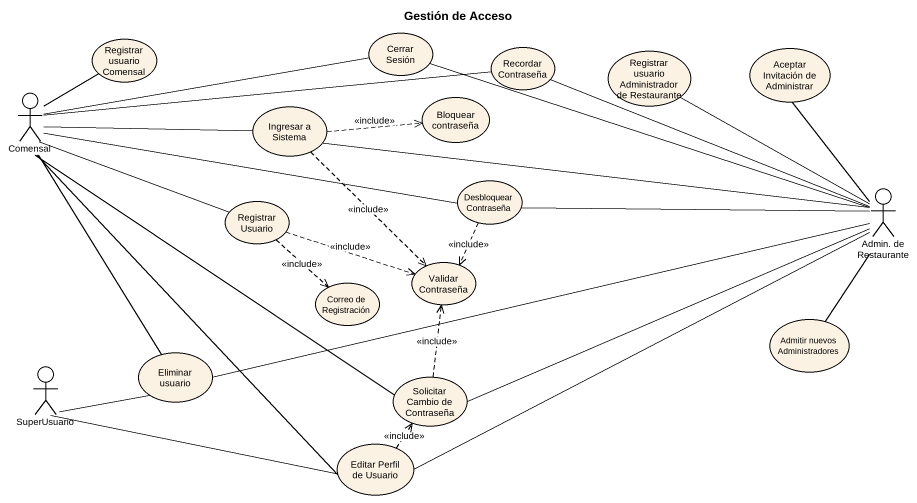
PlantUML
@startuml
title Gestión de Acceso
usecase "Registrar usuario Comensal" as Registrar_usuario_Comensal
usecase "Cerrar Sesión" as Cerrar_Sesión
usecase "Recordar Contraseña" as Recordar_Contraseña
usecase "Registrar usuario Administrador de Restaurante" as Registrar_usuario
usecase "Aceptar Invitación de Administrar" as Aceptar_Invitación_de
actor Comensal
usecase "Ingresar a Sistema" as Ingresar_a_Sistema
usecase "Bloquear contraseña" as Bloquear_contraseña
usecase "Registrar Usuario" as Registrar_Usuario
usecase "Desbloquear Contraseña" as Desbloquear_Contraseña
actor "Admin. de Restaurante" as Admin_de_Restaurante
usecase "Correo de Registración" as Correo_de_Registración
usecase "Validar Contraseña" as Validar_Contraseña
usecase "Admitir nuevos Administradores" as Admitir_nuevos
usecase "Eliminar usuario" as Eliminar_usuario
actor SuperUsuario
usecase "Solicitar Cambio de Contraseña" as Solicitar_Cambio_de
usecase "Editar Perfil de Usuario" as Editar_Perfil_de_Usuario
Comensal -up- Registrar_usuario_Comensal
Comensal -right- Cerrar_Sesión
Comensal -right- Recordar_Contraseña
Comensal -right- Ingresar_a_Sistema
Comensal -right- Registrar_Usuario
Comensal -right- Desbloquear_Contraseña
Comensal -- Eliminar_usuario
Comensal -- Solicitar_Cambio_de
Comensal -- Editar_Perfil_de_Usuario
Ingresar_a_Sistema .right.> Bloquear_contraseña : <<include>>
Ingresar_a_Sistema ..> Validar_Contraseña : <<include>>
Registrar_Usuario ..> Correo_de_Registración : <<include>>
Registrar_Usuario .right.> Validar_Contraseña : <<include>>
Desbloquear_Contraseña ..> Validar_Contraseña : <<include>>
Admin_de_Restaurante -left- Cerrar_Sesión
Admin_de_Restaurante -left- Recordar_Contraseña
Admin_de_Restaurante -up- Registrar_usuario
Admin_de_Restaurante -up- Aceptar_Invitación_de
Admin_de_Restaurante -left- Ingresar_a_Sistema
Admin_de_Restaurante -left- Desbloquear_Contraseña
Admin_de_Restaurante -- Admitir_nuevos
Admin_de_Restaurante -left- Eliminar_usuario
Admin_de_Restaurante -left- Solicitar_Cambio_de
Admin_de_Restaurante -left- Editar_Perfil_de_Usuario
SuperUsuario -right- Eliminar_usuario
SuperUsuario -right- Editar_Perfil_de_Usuario
Solicitar_Cambio_de .up.> Validar_Contraseña : <<include>>
Editar_Perfil_de_Usuario .up.> Solicitar_Cambio_de : <<include>>
@enduml
